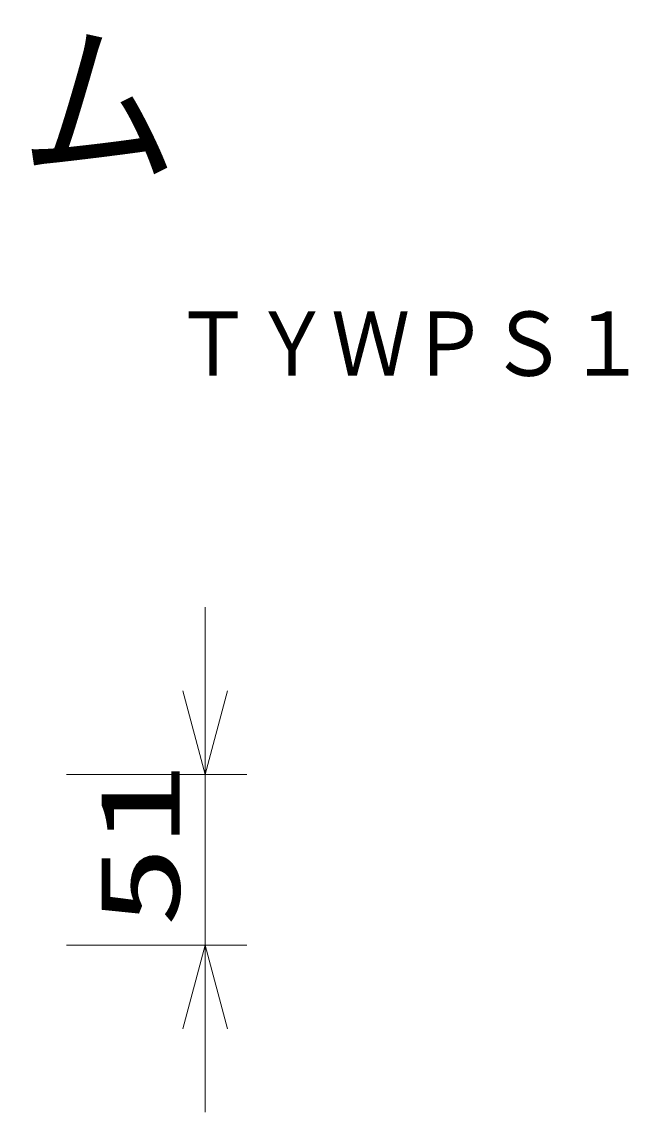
# Model space of a CAD drawing. Units: millimetres on the paper. Extents: x -63 to 63, y -57 to 57.
# Drawn here: x 44.85 to 63.01, y 24.66 to 57.3 of the extents above; entities that cross this region are included whole.
import ezdxf
from ezdxf.enums import TextEntityAlignment as Align

# ---------------------------------------------------------------- set-up
doc = ezdxf.new("R2010")
doc.units = ezdxf.units.MM
doc.layers.add('0-1_MOJI1', color=7, linetype='Continuous')
doc.layers.add('0-2_TOUROKU', color=4, linetype='Continuous')
doc.layers.add('0-4_SUNPO', color=7, linetype='Continuous', lineweight=9)
doc.layers.add('0-5_0', color=7, linetype='Continuous', lineweight=9)
doc.styles.add('ＭＳ ゴシック', font='')
doc.styles.get('ＭＳ ゴシック').set_extended_font_data('MS Gothic')

# ---------------------------------------------------------------- blocks, each defined once
blk = doc.blocks.new('_Open30')
at = {"layer": '0-5_0'}
blk.add_line((0, 0), (-1, 0), dxfattribs=at)
blk.add_lwpolyline([(-1, 0.2679), (0, 0), (-1, -0.2679)], dxfattribs=at)

msp = doc.modelspace()

# ---------------------------------------------------------------- linework, layer by layer
at = {"layer": '0-4_SUNPO'}
for p, q in [((50.343, 37.273), (50.343, 39.773)), ((46.192, 34.773), (51.593, 34.773)), ((50.343, 34.773), (50.343, 29.658)), ((46.192, 29.658), (51.593, 29.658)), ((50.343, 27.158), (50.343, 24.658))]:
    msp.add_line(p, q, dxfattribs=at)

# ---------------------------------------------------------------- block references
at = {"layer": '0-4_SUNPO', "xscale": 2.5, "yscale": 2.5}
for p, rotation in [((50.343, 34.773), 270), ((50.343, 29.658), 90)]:
    msp.add_blockref('_Open30', p, dxfattribs=dict(at, rotation=rotation))

# ---------------------------------------------------------------- texts
at = {"layer": '0-1_MOJI1', "style": 'ＭＳ ゴシック', "width": 0.9}
msp.add_text('ワイヤレスプレゼンテーションシステム', height=3.849, dxfattribs=at).set_placement((-35.528, 51.759), align=Align.BOTTOM_LEFT)
at = {"layer": '0-2_TOUROKU', "style": 'ＭＳ ゴシック', "width": 0.9}
msp.add_text('ＴＹＷＰＳ１', height=1.921, dxfattribs=at).set_placement((49.406, 46.129), align=Align.BOTTOM_LEFT)
at = {"layer": '0-4_SUNPO', "style": 'ＭＳ ゴシック', "width": 1.5}
msp.add_text('51', height=2.405, rotation=90, dxfattribs=at).set_placement((50.306, 30.192), align=Align.BOTTOM_LEFT)

doc.saveas('drawing.dxf')
